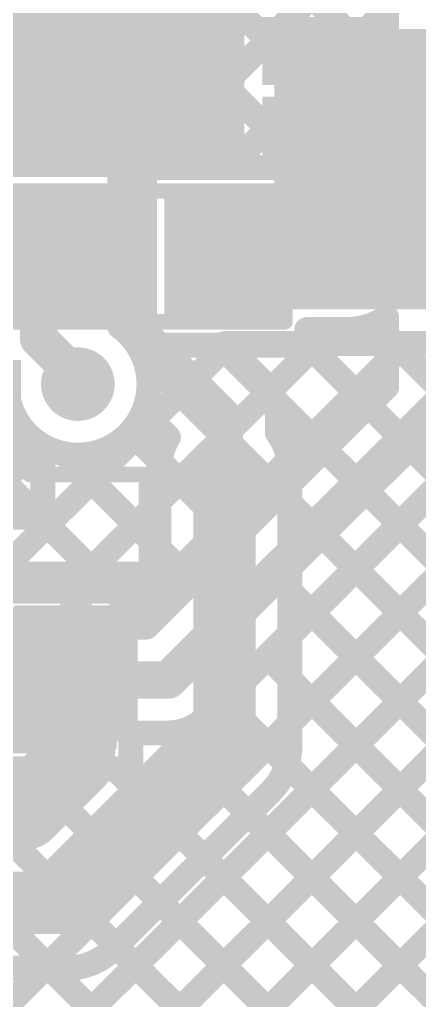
# Model space of a CAD drawing. Header units: millimetres. Extents: x 2.49 to 5.65, y 1.36 to 4.13.
# Drawn here: x 4.3893 to 4.5175, y 1.8131 to 2.128 of the extents above; entities that cross this region are included whole.
import ezdxf

# ---------------------------------------------------------------- set-up
doc = ezdxf.new("R2010")
doc.units = ezdxf.units.MM
doc.header["$MEASUREMENT"] = 0
for name, color, linetype in [('BottomLayer', 5, 'Continuous'), ('BottomOverlay', 54, 'Continuous'), ('BottomPaste', 16, 'Continuous'), ('BottomSolder', 6, 'Continuous'), ('MultiLayer', 9, 'Continuous'), ('TopLayer', 1, 'Continuous'), ('TopOverlay', 2, 'Continuous'), ('TopPaste', 8, 'Continuous'), ('TopSolder', 216, 'Continuous'), ('ViaHoleLayer', 16, 'Continuous')]:
    doc.layers.add(name, color=color, linetype=linetype)

# ---------------------------------------------------------------- blocks, each defined once
blk = doc.blocks.new('16_QFN__4_4__13')
at = {"layer": 'TopLayer'}
for points in [[(-0.04528, 0.06299), (-0.0315, 0.06299), (-0.04528, 0.09449), (-0.0315, 0.09449)], [(-0.01968, 0.06299), (-0.00591, 0.06299), (-0.01968, 0.09449), (-0.00591, 0.09449)], [(0.00591, 0.06299), (0.01969, 0.06299), (0.00591, 0.09449), (0.01969, 0.09449)], [(0.0315, 0.06299), (0.04528, 0.06299), (0.0315, 0.09449), (0.04528, 0.09449)], [(-0.04921, -0.04921), (0.04921, -0.04921), (-0.04921, 0.04921), (0.04921, 0.04921)], [(-0.09449, 0.0315), (-0.06299, 0.0315), (-0.09449, 0.04528), (-0.06299, 0.04528)], [(0.06299, 0.0315), (0.09449, 0.0315), (0.06299, 0.04528), (0.09449, 0.04528)], [(-0.09449, 0.00591), (-0.06299, 0.00591), (-0.09449, 0.01969), (-0.06299, 0.01969)], [(0.06299, 0.00591), (0.09449, 0.00591), (0.06299, 0.01969), (0.09449, 0.01969)], [(-0.09449, -0.01968), (-0.06299, -0.01968), (-0.09449, -0.00591), (-0.06299, -0.00591)], [(0.06299, -0.01968), (0.09449, -0.01968), (0.06299, -0.00591), (0.09449, -0.00591)], [(-0.09449, -0.04528), (-0.06299, -0.04528), (-0.09449, -0.0315), (-0.06299, -0.0315)], [(0.06299, -0.04528), (0.09449, -0.04528), (0.06299, -0.0315), (0.09449, -0.0315)], [(-0.04528, -0.09449), (-0.0315, -0.09449), (-0.04528, -0.06299), (-0.0315, -0.06299)], [(-0.01968, -0.09449), (-0.00591, -0.09449), (-0.01968, -0.06299), (-0.00591, -0.06299)], [(0.00591, -0.09449), (0.01969, -0.09449), (0.00591, -0.06299), (0.01969, -0.06299)], [(0.0315, -0.09449), (0.04528, -0.09449), (0.0315, -0.06299), (0.04528, -0.06299)]]:
    blk.add_solid(points, dxfattribs=at)
at = {"layer": 'TopOverlay', "const_width": 0.00472}
for points in [[(-0.07768, 0.07731), (-0.07768, 0.05231)], [(-0.05268, 0.07731), (-0.07768, 0.07731)], [(0.07841, 0.07767), (0.05341, 0.07767)], [(0.07841, 0.07767), (0.07841, 0.05267)], [(-0.0786, -0.05266), (-0.0786, -0.07766)], [(0.07852, -0.05355), (0.07852, -0.07855)], [(-0.0536, -0.07766), (-0.0786, -0.07766)], [(0.07852, -0.07855), (0.05352, -0.07855)]]:
    blk.add_lwpolyline(points, dxfattribs=at)
at = {"layer": 'TopOverlay'}
for points, const_width in [([(-0.07886, 0.07731, 1), (-0.0765, 0.07731, 1)], 0.00236), ([(-0.07886, 0.07731, 1), (-0.0765, 0.07731, 1)], 0.00236), ([(-0.05386, 0.07731, 1), (-0.0515, 0.07731, 1)], 0.00236), ([(0.05223, 0.07767, 1), (0.05459, 0.07767, 1)], 0.00236), ([(0.07723, 0.07767, 1), (0.07959, 0.07767, 1)], 0.00236), ([(0.07723, 0.07767, 1), (0.07959, 0.07767, 1)], 0.00236), ([(-0.086, 0.057, 1), (-0.09, 0.057, 1)], 0.01), ([(-0.0925, 0.057, 1), (-0.0875, 0.057, 1)], 0.005), ([(-0.0885, 0.057, 1), (-0.0835, 0.057, 1)], 0.005), ([(-0.07886, 0.05231, 1), (-0.0765, 0.05231, 1)], 0.00236), ([(0.07723, 0.05267, 1), (0.07959, 0.05267, 1)], 0.00236), ([(-0.07978, -0.05266, 1), (-0.07742, -0.05266, 1)], 0.00236), ([(0.07734, -0.05355, 1), (0.0797, -0.05355, 1)], 0.00236), ([(-0.07978, -0.07766, 1), (-0.07742, -0.07766, 1)], 0.00236), ([(-0.07978, -0.07766, 1), (-0.07742, -0.07766, 1)], 0.00236), ([(-0.05478, -0.07766, 1), (-0.05242, -0.07766, 1)], 0.00236), ([(0.05234, -0.07855, 1), (0.0547, -0.07855, 1)], 0.00236), ([(0.07734, -0.07855, 1), (0.0797, -0.07855, 1)], 0.00236), ([(0.07734, -0.07855, 1), (0.0797, -0.07855, 1)], 0.00236)]:
    blk.add_lwpolyline(points, format="xyb", close=True, dxfattribs=dict(at, const_width=const_width))
at = {"layer": 'TopPaste'}
for points in [[(-0.04528, 0.06299), (-0.0315, 0.06299), (-0.04528, 0.09449), (-0.0315, 0.09449)], [(-0.01968, 0.06299), (-0.00591, 0.06299), (-0.01968, 0.09449), (-0.00591, 0.09449)], [(0.00591, 0.06299), (0.01969, 0.06299), (0.00591, 0.09449), (0.01969, 0.09449)], [(0.0315, 0.06299), (0.04528, 0.06299), (0.0315, 0.09449), (0.04528, 0.09449)], [(-0.04921, -0.04921), (0.04921, -0.04921), (-0.04921, 0.04921), (0.04921, 0.04921)], [(-0.09449, 0.0315), (-0.06299, 0.0315), (-0.09449, 0.04528), (-0.06299, 0.04528)], [(0.06299, 0.0315), (0.09449, 0.0315), (0.06299, 0.04528), (0.09449, 0.04528)], [(-0.09449, 0.00591), (-0.06299, 0.00591), (-0.09449, 0.01969), (-0.06299, 0.01969)], [(0.06299, 0.00591), (0.09449, 0.00591), (0.06299, 0.01969), (0.09449, 0.01969)], [(-0.09449, -0.01968), (-0.06299, -0.01968), (-0.09449, -0.00591), (-0.06299, -0.00591)], [(0.06299, -0.01968), (0.09449, -0.01968), (0.06299, -0.00591), (0.09449, -0.00591)], [(-0.09449, -0.04528), (-0.06299, -0.04528), (-0.09449, -0.0315), (-0.06299, -0.0315)], [(0.06299, -0.04528), (0.09449, -0.04528), (0.06299, -0.0315), (0.09449, -0.0315)], [(-0.04528, -0.09449), (-0.0315, -0.09449), (-0.04528, -0.06299), (-0.0315, -0.06299)], [(-0.01968, -0.09449), (-0.00591, -0.09449), (-0.01968, -0.06299), (-0.00591, -0.06299)], [(0.00591, -0.09449), (0.01969, -0.09449), (0.00591, -0.06299), (0.01969, -0.06299)], [(0.0315, -0.09449), (0.04528, -0.09449), (0.0315, -0.06299), (0.04528, -0.06299)]]:
    blk.add_solid(points, dxfattribs=at)
at = {"layer": 'TopSolder'}
for points in [[(-0.04928, 0.05899), (-0.0275, 0.05899), (-0.04928, 0.09849), (-0.0275, 0.09849)], [(-0.02368, 0.05899), (-0.00191, 0.05899), (-0.02368, 0.09849), (-0.00191, 0.09849)], [(0.00191, 0.05899), (0.02369, 0.05899), (0.00191, 0.09849), (0.02369, 0.09849)], [(0.0275, 0.05899), (0.04928, 0.05899), (0.0275, 0.09849), (0.04928, 0.09849)], [(-0.05321, -0.05321), (0.05321, -0.05321), (-0.05321, 0.05321), (0.05321, 0.05321)], [(-0.09849, 0.0275), (-0.05899, 0.0275), (-0.09849, 0.04928), (-0.05899, 0.04928)], [(0.05899, 0.0275), (0.09849, 0.0275), (0.05899, 0.04928), (0.09849, 0.04928)], [(-0.09849, 0.00191), (-0.05899, 0.00191), (-0.09849, 0.02369), (-0.05899, 0.02369)], [(0.05899, 0.00191), (0.09849, 0.00191), (0.05899, 0.02369), (0.09849, 0.02369)], [(-0.09849, -0.02368), (-0.05899, -0.02368), (-0.09849, -0.00191), (-0.05899, -0.00191)], [(0.05899, -0.02368), (0.09849, -0.02368), (0.05899, -0.00191), (0.09849, -0.00191)], [(-0.09849, -0.04928), (-0.05899, -0.04928), (-0.09849, -0.0275), (-0.05899, -0.0275)], [(0.05899, -0.04928), (0.09849, -0.04928), (0.05899, -0.0275), (0.09849, -0.0275)], [(-0.04928, -0.09849), (-0.0275, -0.09849), (-0.04928, -0.05899), (-0.0275, -0.05899)], [(-0.02368, -0.09849), (-0.00191, -0.09849), (-0.02368, -0.05899), (-0.00191, -0.05899)], [(0.00191, -0.09849), (0.02369, -0.09849), (0.00191, -0.05899), (0.02369, -0.05899)], [(0.0275, -0.09849), (0.04928, -0.09849), (0.0275, -0.05899), (0.04928, -0.05899)]]:
    blk.add_solid(points, dxfattribs=at)
blk = doc.blocks.new('R__0603_B_53')
at = {"layer": 'BottomLayer'}
for points in [[(-0.015, -0.0175), (-0.015, 0.0175), (-0.045, -0.0175), (-0.045, 0.0175)], [(0.045, -0.0175), (0.045, 0.0175), (0.015, -0.0175), (0.015, 0.0175)]]:
    blk.add_solid(points, dxfattribs=at)
at = {"layer": 'BottomOverlay', "const_width": 0.005}
for points in [[(-0.049, 0.021), (0.049, 0.021)], [(-0.049, -0.021), (-0.049, 0.021)], [(0.049, -0.021), (0.049, 0.021)], [(-0.049, -0.021), (0.049, -0.021)]]:
    blk.add_lwpolyline(points, dxfattribs=at)
at = {"layer": 'BottomOverlay', "const_width": 0.0025}
for points in [[(-0.05025, 0.021, 1), (-0.04775, 0.021, 1)], [(-0.05025, 0.021, 1), (-0.04775, 0.021, 1)], [(0.04775, 0.021, 1), (0.05025, 0.021, 1)], [(0.04775, 0.021, 1), (0.05025, 0.021, 1)], [(-0.05025, -0.021, 1), (-0.04775, -0.021, 1)], [(-0.05025, -0.021, 1), (-0.04775, -0.021, 1)], [(0.04775, -0.021, 1), (0.05025, -0.021, 1)], [(0.04775, -0.021, 1), (0.05025, -0.021, 1)]]:
    blk.add_lwpolyline(points, format="xyb", close=True, dxfattribs=at)
at = {"layer": 'BottomPaste'}
for points in [[(-0.015, -0.0175), (-0.015, 0.0175), (-0.045, -0.0175), (-0.045, 0.0175)], [(0.045, -0.0175), (0.045, 0.0175), (0.015, -0.0175), (0.015, 0.0175)]]:
    blk.add_solid(points, dxfattribs=at)
at = {"layer": 'BottomSolder'}
for points in [[(-0.011, -0.0215), (-0.011, 0.0215), (-0.049, -0.0215), (-0.049, 0.0215)], [(0.049, -0.0215), (0.049, 0.0215), (0.011, -0.0215), (0.011, 0.0215)]]:
    blk.add_solid(points, dxfattribs=at)
blk = doc.blocks.new('R__0603_B_55')
at = {"layer": 'BottomLayer'}
for points in [[(-0.015, -0.0175), (-0.015, 0.0175), (-0.045, -0.0175), (-0.045, 0.0175)], [(0.045, -0.0175), (0.045, 0.0175), (0.015, -0.0175), (0.015, 0.0175)]]:
    blk.add_solid(points, dxfattribs=at)
at = {"layer": 'BottomOverlay', "const_width": 0.005}
for points in [[(-0.049, -0.021), (-0.049, 0.021)], [(-0.049, 0.021), (0.049, 0.021)], [(0.049, -0.021), (0.049, 0.021)], [(-0.049, -0.021), (0.049, -0.021)]]:
    blk.add_lwpolyline(points, dxfattribs=at)
at = {"layer": 'BottomOverlay', "const_width": 0.0025}
for points in [[(-0.05025, 0.021, 1), (-0.04775, 0.021, 1)], [(-0.05025, 0.021, 1), (-0.04775, 0.021, 1)], [(0.04775, 0.021, 1), (0.05025, 0.021, 1)], [(0.04775, 0.021, 1), (0.05025, 0.021, 1)], [(-0.05025, -0.021, 1), (-0.04775, -0.021, 1)], [(-0.05025, -0.021, 1), (-0.04775, -0.021, 1)], [(0.04775, -0.021, 1), (0.05025, -0.021, 1)], [(0.04775, -0.021, 1), (0.05025, -0.021, 1)]]:
    blk.add_lwpolyline(points, format="xyb", close=True, dxfattribs=at)
at = {"layer": 'BottomPaste'}
for points in [[(-0.015, -0.0175), (-0.015, 0.0175), (-0.045, -0.0175), (-0.045, 0.0175)], [(0.045, -0.0175), (0.045, 0.0175), (0.015, -0.0175), (0.015, 0.0175)]]:
    blk.add_solid(points, dxfattribs=at)
at = {"layer": 'BottomSolder'}
for points in [[(-0.011, -0.0215), (-0.011, 0.0215), (-0.049, -0.0215), (-0.049, 0.0215)], [(0.049, -0.0215), (0.049, 0.0215), (0.011, -0.0215), (0.011, 0.0215)]]:
    blk.add_solid(points, dxfattribs=at)
blk = doc.blocks.new('SI2302_TP_59')
at = {"layer": 'TopLayer'}
for points in [[(-0.01575, -0.01772), (0.01575, -0.01772), (-0.01575, 0.01772), (0.01575, 0.01772)], [(-0.05315, -0.09646), (-0.02165, -0.09646), (-0.05315, -0.06102), (-0.02165, -0.06102)], [(0.02165, -0.09646), (0.05315, -0.09646), (0.02165, -0.06102), (0.05315, -0.06102)]]:
    blk.add_solid(points, dxfattribs=at)
at = {"layer": 'TopOverlay', "const_width": 0.005}
for points in [[(0.0225, -0.015), (0.06, -0.015)], [(0.06, -0.06488), (0.06, -0.015)], [(-0.06, -0.06608), (-0.06, -0.0162)], [(-0.06, -0.0162), (-0.0225, -0.0162)]]:
    blk.add_lwpolyline(points, dxfattribs=at)
at = {"layer": 'TopOverlay'}
for points, const_width in [([(0.02125, -0.015, 1), (0.02375, -0.015, 1)], 0.0025), ([(0.05875, -0.015, 1), (0.06125, -0.015, 1)], 0.0025), ([(0.05875, -0.015, 1), (0.06125, -0.015, 1)], 0.0025), ([(-0.06125, -0.0162, 1), (-0.05875, -0.0162, 1)], 0.0025), ([(-0.06125, -0.0162, 1), (-0.05875, -0.0162, 1)], 0.0025), ([(-0.02375, -0.0162, 1), (-0.02125, -0.0162, 1)], 0.0025), ([(0.05875, -0.06488, 1), (0.06125, -0.06488, 1)], 0.0025), ([(-0.06125, -0.06608, 1), (-0.05875, -0.06608, 1)], 0.0025), ([(-0.05681, -0.09383, 1), (-0.06361, -0.09383, 1)], 0.005), ([(-0.06486, -0.09383, 1), (-0.06236, -0.09383, 1)], 0.0025), ([(-0.05806, -0.09383, 1), (-0.05556, -0.09383, 1)], 0.0025)]:
    blk.add_lwpolyline(points, format="xyb", close=True, dxfattribs=dict(at, const_width=const_width))
at = {"layer": 'TopPaste'}
for points in [[(-0.01575, -0.01772), (0.01575, -0.01772), (-0.01575, 0.01772), (0.01575, 0.01772)], [(-0.05315, -0.09646), (-0.02165, -0.09646), (-0.05315, -0.06102), (-0.02165, -0.06102)], [(0.02165, -0.09646), (0.05315, -0.09646), (0.02165, -0.06102), (0.05315, -0.06102)]]:
    blk.add_solid(points, dxfattribs=at)
at = {"layer": 'TopSolder'}
for points in [[(-0.01975, -0.02172), (0.01975, -0.02172), (-0.01975, 0.02172), (0.01975, 0.02172)], [(-0.05715, -0.10046), (-0.01765, -0.10046), (-0.05715, -0.05702), (-0.01765, -0.05702)], [(0.01765, -0.10046), (0.05715, -0.10046), (0.01765, -0.05702), (0.05715, -0.05702)]]:
    blk.add_solid(points, dxfattribs=at)

msp = doc.modelspace()

# ---------------------------------------------------------------- linework, layer by layer
at = {"layer": 'BottomLayer'}
for points, const_width in [([(4.28452, 2.334), (4.507, 2.11152)], 0.008), ([(4.507, 2.07158), (4.507, 2.24296)], 0.008), ([(4.4335, 2.11419), (4.507, 2.18769)], 0.008), ([(4.41, 2.1), (4.41, 2.159)], 0.025), ([(4.42141, 2.07381), (4.507, 2.1594)], 0.008), ([(4.43546, 2.15477), (4.507, 2.08324)], 0.008), ([(4.4335, 2.11068), (4.4335, 2.14832)], 0.008), ([(4.3865, 2.1235), (4.3865, 2.1355)], 0.008), ([(4.45638, 2.0805), (4.507, 2.13112)], 0.008), ([(4.4335, 2.12845), (4.48645, 2.0755)], 0.008), ([(4.266, 2.1235), (4.3865, 2.1235)], 0.008), ([(4.14762, 1.60204), (4.66568, 2.12009)], 0.008), ([(4.14762, 1.57375), (4.67982, 2.10595)], 0.008), ([(4.266, 2.1), (4.41, 2.1)], 0.025), ([(4.48141, 2.07725), (4.507, 2.10284)], 0.008), ([(4.41, 2.1), (4.43181, 2.1)], 0.01), ([(4.43573, 2.09794), (4.45317, 2.0805)], 0.008), ([(4.14758, 1.54542), (4.69396, 2.09181)], 0.008), ([(4.42941, 2.0805), (4.48141, 2.0805)], 0.008), ([(4.42941, 2.0235), (4.42941, 2.0805)], 0.008), ([(4.48141, 2.0755), (4.48141, 2.0805)], 0.008), ([(4.08044, 1.45), (4.7081, 2.07766)], 0.008), ([(4.4258, 2.07959), (4.42941, 2.07598)], 0.008), ([(4.28746, 2.0765), (4.41946, 1.9445)], 0.008), ([(4.31575, 2.0765), (4.38561, 2.00664)], 0.008), ([(4.42141, 2.02945), (4.42141, 2.07685)], 0.008), ([(4.48141, 2.0755), (4.494, 2.0755)], 0.008), ([(4.13701, 1.45), (4.756, 2.06899)], 0.008), ([(4.10872, 1.45), (4.72629, 2.06756)], 0.008), ([(4.45541, 2.052), (4.494, 2.052)], 0.025), ([(4.42141, 2.05569), (4.42941, 2.04769)], 0.008), ([(4.39541, 2.02559), (4.39541, 2.052)], 0.012), ([(4.42141, 2.04553), (4.42941, 2.05353)], 0.008), ([(4.50327, 2.0304), (4.507, 2.02667)], 0.008), ([(4.507, 2.01004), (4.507, 2.03242)], 0.008), ([(4.39541, 2.02559), (4.408, 2.013)], 0.012), ([(4.40523, 1.9445), (4.48923, 2.0285)], 0.008), ([(4.48141, 2.0235), (4.48141, 2.0285)], 0.008), ([(4.48141, 2.0285), (4.494, 2.0285)], 0.008), ([(4.48141, 2.02398), (4.50117, 2.00421)], 0.008), ([(4.37695, 1.9445), (4.45595, 2.0235)], 0.008), ([(4.42941, 2.0235), (4.48141, 2.0235)], 0.008), ([(4.4536, 2.0235), (4.48703, 1.99007)], 0.008), ([(4.425, 1.93598), (4.507, 2.01798)], 0.008), ([(4.42907, 2.01975), (4.47289, 1.97593)], 0.008), ([(4.408, 2.011), (4.408, 2.013)], 0.012), ([(4.42996, 1.933), (4.507, 2.01004)], 0.008), ([(4.437, 1.916), (4.524, 2.003)], 0.012), ([(4.42488, 1.99565), (4.45875, 1.96179)], 0.008), ([(4.365, 1.96084), (4.39586, 1.99169)], 0.008), ([(4.44904, 1.904), (4.536, 1.99096)], 0.008), ([(4.40364, 1.98861), (4.4446, 1.94764)], 0.008), ([(4.365, 1.97068), (4.39118, 1.9445)], 0.008), ([(4.51107, 1.96603), (4.6149, 1.8622)], 0.008), ([(4.49693, 1.95189), (4.5964, 1.85242)], 0.008), ([(4.373, 1.9445), (4.425, 1.9445)], 0.008), ([(4.41946, 1.9445), (4.425, 1.93896)], 0.008), ([(4.425, 1.933), (4.425, 1.9445)], 0.008), ([(4.425, 1.93896), (4.43046, 1.9335)], 0.008), ([(4.48279, 1.93775), (4.58144, 1.83909)], 0.008), ([(4.425, 1.933), (4.42996, 1.933)], 0.008), ([(4.46864, 1.9236), (4.56989, 1.82236)], 0.008), ([(4.399, 1.916), (4.437, 1.916)], 0.012), ([(4.4545, 1.90946), (4.56226, 1.80171)], 0.008), ([(4.425, 1.899), (4.437, 1.899)], 0.008), ([(4.425, 1.8875), (4.425, 1.899)], 0.008), ([(4.43668, 1.899), (4.56048, 1.7752)], 0.008), ([(4.14762, 1.63032), (4.4048, 1.8875)], 0.008), ([(4.33554, 1.887), (4.77254, 1.45)], 0.008), ([(4.36383, 1.887), (4.80083, 1.45)], 0.008), ([(4.373, 1.8875), (4.425, 1.8875)], 0.008), ([(4.39161, 1.8875), (4.82911, 1.45)], 0.008), ([(4.41989, 1.8875), (4.85739, 1.45)], 0.008)]:
    msp.add_lwpolyline(points, dxfattribs=dict(at, const_width=const_width))
for points, const_width in [([(4.505, 2.13112, 1), (4.509, 2.13112, 1)], 0.004), ([(4.4315, 2.12845, 1), (4.4355, 2.12845, 1)], 0.004), ([(4.3845, 2.1235, 1), (4.3885, 2.1235, 1)], 0.004), ([(4.3845, 2.1235, 1), (4.3885, 2.1235, 1)], 0.004), ([(4.4315, 2.11419, 1), (4.4355, 2.11419, 1)], 0.004), ([(4.4315, 2.11068, 1), (4.4355, 2.11068, 1)], 0.004), ([(4.4315, 2.11068, 1), (4.4355, 2.11068, 1)], 0.004), ([(4.505, 2.11152, 1), (4.509, 2.11152, 1)], 0.004), ([(4.40375, 2.1, 1), (4.41625, 2.1, 1)], 0.0125), ([(4.40375, 2.1, 1), (4.41625, 2.1, 1)], 0.0125), ([(4.40409, 2.1, 1), (4.41591, 2.1, 1)], 0.01181), ([(4.505, 2.10284, 1), (4.509, 2.10284, 1)], 0.004), ([(4.4075, 2.1, 1), (4.4125, 2.1, 1)], 0.005), ([(4.42931, 2.1, 1), (4.43431, 2.1, 1)], 0.005), ([(4.43381, 2.1, 1), (4.43781, 2.1, 1)], 0.004), ([(4.43381, 2.1, 1), (4.43781, 2.1, 1)], 0.004), ([(4.43373, 2.09794, 1), (4.43773, 2.09794, 1)], 0.004), ([(4.42741, 2.0805, 1), (4.43141, 2.0805, 1)], 0.004), ([(4.42741, 2.0805, 1), (4.43141, 2.0805, 1)], 0.004), ([(4.45117, 2.0805, 1), (4.45517, 2.0805, 1)], 0.004), ([(4.45438, 2.0805, 1), (4.45838, 2.0805, 1)], 0.004), ([(4.47941, 2.0805, 1), (4.48341, 2.0805, 1)], 0.004), ([(4.47941, 2.0805, 1), (4.48341, 2.0805, 1)], 0.004), ([(4.505, 2.08324, 1), (4.509, 2.08324, 1)], 0.004), ([(4.4238, 2.07959, 1), (4.4278, 2.07959, 1)], 0.004), ([(4.41941, 2.07685, 1), (4.42341, 2.07685, 1)], 0.004), ([(4.41941, 2.07685, 1), (4.42341, 2.07685, 1)], 0.004), ([(4.42741, 2.07598, 1), (4.43141, 2.07598, 1)], 0.004), ([(4.47941, 2.07725, 1), (4.48341, 2.07725, 1)], 0.004), ([(4.47941, 2.0755, 1), (4.48341, 2.0755, 1)], 0.004), ([(4.47941, 2.0755, 1), (4.48341, 2.0755, 1)], 0.004), ([(4.48445, 2.0755, 1), (4.48845, 2.0755, 1)], 0.004), ([(4.492, 2.0755, 1), (4.496, 2.0755, 1)], 0.004), ([(4.492, 2.0755, 1), (4.496, 2.0755, 1)], 0.004), ([(4.41941, 2.07381, 1), (4.42341, 2.07381, 1)], 0.004), ([(4.505, 2.07158, 1), (4.509, 2.07158, 1)], 0.004), ([(4.505, 2.07158, 1), (4.509, 2.07158, 1)], 0.004), ([(4.44916, 2.052, 1), (4.46166, 2.052, 1)], 0.0125), ([(4.48775, 2.052, 1), (4.50025, 2.052, 1)], 0.0125), ([(4.48809, 2.052, 1), (4.49991, 2.052, 1)], 0.01181), ([(4.41941, 2.05569, 1), (4.42341, 2.05569, 1)], 0.004), ([(4.39241, 2.052, 1), (4.39841, 2.052, 1)], 0.006), ([(4.42741, 2.05353, 1), (4.43141, 2.05353, 1)], 0.004), ([(4.42741, 2.04769, 1), (4.43141, 2.04769, 1)], 0.004), ([(4.41941, 2.04553, 1), (4.42341, 2.04553, 1)], 0.004), ([(4.50127, 2.0304, 1), (4.50527, 2.0304, 1)], 0.004), ([(4.505, 2.03242, 1), (4.509, 2.03242, 1)], 0.004), ([(4.505, 2.03242, 1), (4.509, 2.03242, 1)], 0.004), ([(4.39241, 2.02559, 1), (4.39841, 2.02559, 1)], 0.006), ([(4.39241, 2.02559, 1), (4.39841, 2.02559, 1)], 0.006), ([(4.41941, 2.02945, 1), (4.42341, 2.02945, 1)], 0.004), ([(4.41941, 2.02945, 1), (4.42341, 2.02945, 1)], 0.004), ([(4.47941, 2.0285, 1), (4.48341, 2.0285, 1)], 0.004), ([(4.47941, 2.0285, 1), (4.48341, 2.0285, 1)], 0.004), ([(4.48723, 2.0285, 1), (4.49123, 2.0285, 1)], 0.004), ([(4.492, 2.0285, 1), (4.496, 2.0285, 1)], 0.004), ([(4.492, 2.0285, 1), (4.496, 2.0285, 1)], 0.004), ([(4.47941, 2.02398, 1), (4.48341, 2.02398, 1)], 0.004), ([(4.505, 2.02667, 1), (4.509, 2.02667, 1)], 0.004), ([(4.42741, 2.0235, 1), (4.43141, 2.0235, 1)], 0.004), ([(4.42741, 2.0235, 1), (4.43141, 2.0235, 1)], 0.004), ([(4.4516, 2.0235, 1), (4.4556, 2.0235, 1)], 0.004), ([(4.45395, 2.0235, 1), (4.45795, 2.0235, 1)], 0.004), ([(4.47941, 2.0235, 1), (4.48341, 2.0235, 1)], 0.004), ([(4.47941, 2.0235, 1), (4.48341, 2.0235, 1)], 0.004), ([(4.40209, 2.011, 1), (4.41391, 2.011, 1)], 0.01181), ([(4.42707, 2.01975, 1), (4.43107, 2.01975, 1)], 0.004), ([(4.505, 2.01798, 1), (4.509, 2.01798, 1)], 0.004), ([(4.405, 2.013, 1), (4.411, 2.013, 1)], 0.006), ([(4.405, 2.013, 1), (4.411, 2.013, 1)], 0.006), ([(4.405, 2.011, 1), (4.411, 2.011, 1)], 0.006), ([(4.42881, 2.011, 1), (4.43281, 2.011, 1)], 0.004), ([(4.42881, 2.011, 1), (4.43281, 2.011, 1)], 0.004), ([(4.505, 2.01004, 1), (4.509, 2.01004, 1)], 0.004), ([(4.505, 2.01004, 1), (4.509, 2.01004, 1)], 0.004), ([(4.38361, 2.00664, 1), (4.38761, 2.00664, 1)], 0.004), ([(4.49917, 2.00421, 1), (4.50317, 2.00421, 1)], 0.004), ([(4.42288, 1.99565, 1), (4.42688, 1.99565, 1)], 0.004), ([(4.39386, 1.99169, 1), (4.39786, 1.99169, 1)], 0.004), ([(4.48503, 1.99007, 1), (4.48903, 1.99007, 1)], 0.004), ([(4.40164, 1.98861, 1), (4.40564, 1.98861, 1)], 0.004), ([(4.47089, 1.97593, 1), (4.47489, 1.97593, 1)], 0.004), ([(4.50907, 1.96603, 1), (4.51307, 1.96603, 1)], 0.004), ([(4.45675, 1.96179, 1), (4.46075, 1.96179, 1)], 0.004), ([(4.49493, 1.95189, 1), (4.49893, 1.95189, 1)], 0.004), ([(4.4426, 1.94764, 1), (4.4466, 1.94764, 1)], 0.004), ([(4.38918, 1.9445, 1), (4.39318, 1.9445, 1)], 0.004), ([(4.40323, 1.9445, 1), (4.40723, 1.9445, 1)], 0.004), ([(4.41746, 1.9445, 1), (4.42146, 1.9445, 1)], 0.004), ([(4.41746, 1.9445, 1), (4.42146, 1.9445, 1)], 0.004), ([(4.423, 1.9445, 1), (4.427, 1.9445, 1)], 0.004), ([(4.423, 1.9445, 1), (4.427, 1.9445, 1)], 0.004), ([(4.423, 1.93896, 1), (4.427, 1.93896, 1)], 0.004), ([(4.423, 1.93896, 1), (4.427, 1.93896, 1)], 0.004), ([(4.423, 1.93598, 1), (4.427, 1.93598, 1)], 0.004), ([(4.48079, 1.93775, 1), (4.48479, 1.93775, 1)], 0.004), ([(4.423, 1.933, 1), (4.427, 1.933, 1)], 0.004), ([(4.423, 1.933, 1), (4.427, 1.933, 1)], 0.004), ([(4.42796, 1.933, 1), (4.43196, 1.933, 1)], 0.004), ([(4.42796, 1.933, 1), (4.43196, 1.933, 1)], 0.004), ([(4.42846, 1.9335, 1), (4.43246, 1.9335, 1)], 0.004), ([(4.46664, 1.9236, 1), (4.47064, 1.9236, 1)], 0.004), ([(4.396, 1.916, 1), (4.402, 1.916, 1)], 0.006), ([(4.434, 1.916, 1), (4.44, 1.916, 1)], 0.006), ([(4.434, 1.916, 1), (4.44, 1.916, 1)], 0.006), ([(4.4525, 1.90946, 1), (4.4565, 1.90946, 1)], 0.004), ([(4.44702, 1.90398, 1), (4.45102, 1.90398, 1)], 0.004), ([(4.44704, 1.904, 1), (4.45104, 1.904, 1)], 0.004), ([(4.44704, 1.904, 1), (4.45104, 1.904, 1)], 0.004), ([(4.423, 1.899, 1), (4.427, 1.899, 1)], 0.004), ([(4.423, 1.899, 1), (4.427, 1.899, 1)], 0.004), ([(4.43468, 1.899, 1), (4.43868, 1.899, 1)], 0.004), ([(4.435, 1.899, 1), (4.439, 1.899, 1)], 0.004), ([(4.435, 1.899, 1), (4.439, 1.899, 1)], 0.004), ([(4.435, 1.899, 1), (4.439, 1.899, 1)], 0.004), ([(4.38961, 1.8875, 1), (4.39361, 1.8875, 1)], 0.004), ([(4.4028, 1.8875, 1), (4.4068, 1.8875, 1)], 0.004), ([(4.41789, 1.8875, 1), (4.42189, 1.8875, 1)], 0.004), ([(4.423, 1.8875, 1), (4.427, 1.8875, 1)], 0.004), ([(4.423, 1.8875, 1), (4.427, 1.8875, 1)], 0.004)]:
    msp.add_lwpolyline(points, format="xyb", close=True, dxfattribs=dict(at, const_width=const_width))
at = {"layer": 'BottomLayer', "const_width": 0.008}
for points in [[(4.4335, 2.11068, -0.107003), (4.43581, 2.1)], [(4.43581, 2.1, -0.28564), (4.42141, 2.07685)], [(4.494, 2.0755, -0.147606), (4.507, 2.07158)], [(4.507, 2.03242, -0.147606), (4.494, 2.0285)], [(4.42141, 2.02945, -0.240057), (4.43081, 2.011)], [(4.43081, 2.011, -1.016732), (4.3852, 2.01176)], [(4.44904, 1.904, -0.199327), (4.437, 1.899)], [(4.44902, 1.90398, -0.198912), (4.437, 1.899)]]:
    msp.add_lwpolyline(points, format="xyb", dxfattribs=at)
at = {"layer": 'MultiLayer', "const_width": 0.01181}
for points in [[(4.40409, 2.1, 1), (4.41591, 2.1, 1)], [(4.48809, 2.052, 1), (4.49991, 2.052, 1)], [(4.40209, 2.011, 1), (4.41391, 2.011, 1)]]:
    msp.add_lwpolyline(points, format="xyb", close=True, dxfattribs=at)
at = {"layer": 'TopLayer'}
for points, const_width in [([(4.39541, 2.11794), (4.4082, 2.13074)], 0.012), ([(4.32946, 2.11794), (4.39541, 2.11794)], 0.012), ([(4.39541, 2.02559), (4.39541, 2.052)], 0.012), ([(4.421, 2.034), (4.421, 2.052)], 0.012), ([(4.421, 2.034), (4.455, 2)], 0.012), ([(4.39541, 2.02559), (4.408, 2.013)], 0.012), ([(4.08044, 1.45), (4.65444, 2.024)], 0.008), ([(4.10872, 1.45), (4.68272, 2.024)], 0.008), ([(4.13701, 1.45), (4.71101, 2.024)], 0.008), ([(4.14758, 1.54542), (4.62615, 2.024)], 0.008), ([(4.45504, 2.024), (4.46, 2.024)], 0.008), ([(4.45504, 2.024), (4.467, 2.01204)], 0.008), ([(4.46, 2.024), (4.491, 2.024)], 0.008), ([(4.46, 2.024), (4.491, 2.024)], 0.008), ([(4.46954, 2.00881), (4.48473, 2.024)], 0.008), ([(4.47568, 1.98666), (4.51302, 2.024)], 0.008), ([(4.476, 1.90213), (4.59787, 2.024)], 0.008), ([(4.476, 1.93041), (4.56959, 2.024)], 0.008), ([(4.476, 1.9587), (4.5413, 2.024)], 0.008), ([(4.48138, 2.024), (4.63796, 1.86742)], 0.008), ([(4.491, 2.024), (4.85, 2.024)], 0.008), ([(4.50967, 2.024), (4.6696, 1.86407)], 0.008), ([(4.408, 2.011), (4.408, 2.013)], 0.012), ([(4.47078, 2.00632), (4.6149, 1.8622)], 0.008), ([(4.42896, 2.002), (4.43705, 1.99391)], 0.008), ([(4.455, 1.983), (4.455, 2)], 0.012), ([(4.38243, 1.94998), (4.4317, 1.99925)], 0.008), ([(4.472, 1.99533), (4.472, 2)], 0.008), ([(4.42488, 1.99565), (4.43426, 1.98628)], 0.008), ([(4.39675, 1.96828), (4.39675, 1.99116)], 0.008), ([(4.40364, 1.98861), (4.434, 1.95825)], 0.008), ([(4.455, 1.895), (4.455, 1.983)], 0.02), ([(4.434, 1.94998), (4.434, 1.983)], 0.008), ([(4.476, 1.895), (4.476, 1.983)], 0.008), ([(4.41071, 1.94998), (4.434, 1.97327)], 0.008), ([(4.476, 1.97282), (4.5964, 1.85242)], 0.008), ([(4.35053, 1.96828), (4.39675, 1.96828)], 0.008), ([(4.3674, 1.96828), (4.3857, 1.94998)], 0.008), ([(4.39568, 1.96828), (4.41399, 1.94998)], 0.008), ([(4.37765, 1.94998), (4.434, 1.94998)], 0.008), ([(4.4074, 1.91826), (4.4074, 1.94598)], 0.01), ([(4.476, 1.94453), (4.58144, 1.83909)], 0.008), ([(4.4074, 1.8904), (4.4074, 1.91826)], 0.025), ([(4.38165, 1.91826), (4.4074, 1.91826)], 0.01), ([(4.476, 1.91625), (4.56989, 1.82236)], 0.008), ([(4.4045, 1.8445), (4.455, 1.895)], 0.02), ([(4.391, 1.874), (4.4074, 1.8904)], 0.025), ([(4.47509, 1.88888), (4.56226, 1.80171)], 0.008), ([(4.271, 1.874), (4.391, 1.874)], 0.025), ([(4.41938, 1.82969), (4.46981, 1.88012)], 0.008), ([(4.46269, 1.87299), (4.56048, 1.7752)], 0.008), ([(4.44855, 1.85885), (4.85739, 1.45)], 0.008), ([(4.2575, 1.8445), (4.4045, 1.8445)], 0.02), ([(4.4344, 1.84471), (4.82911, 1.45)], 0.008), ([(4.42026, 1.83056), (4.80083, 1.45)], 0.008), ([(4.14762, 1.57375), (4.39737, 1.8235)], 0.008), ([(4.2575, 1.8235), (4.4045, 1.8235)], 0.008), ([(4.39904, 1.8235), (4.77254, 1.45)], 0.008)]:
    msp.add_lwpolyline(points, dxfattribs=dict(at, const_width=const_width))
for points, const_width in [([(4.4052, 2.13074, 1), (4.4112, 2.13074, 1)], 0.006), ([(4.39241, 2.11794, 1), (4.39841, 2.11794, 1)], 0.006), ([(4.39241, 2.11794, 1), (4.39841, 2.11794, 1)], 0.006), ([(4.40409, 2.1, 1), (4.41591, 2.1, 1)], 0.01181), ([(4.48809, 2.052, 1), (4.49991, 2.052, 1)], 0.01181), ([(4.39241, 2.052, 1), (4.39841, 2.052, 1)], 0.006), ([(4.418, 2.052, 1), (4.424, 2.052, 1)], 0.006), ([(4.418, 2.034, 1), (4.424, 2.034, 1)], 0.006), ([(4.418, 2.034, 1), (4.424, 2.034, 1)], 0.006), ([(4.39241, 2.02559, 1), (4.39841, 2.02559, 1)], 0.006), ([(4.39241, 2.02559, 1), (4.39841, 2.02559, 1)], 0.006), ([(4.45304, 2.024, 1), (4.45704, 2.024, 1)], 0.004), ([(4.45304, 2.024, 1), (4.45704, 2.024, 1)], 0.004), ([(4.458, 2.024, 1), (4.462, 2.024, 1)], 0.004), ([(4.458, 2.024, 1), (4.462, 2.024, 1)], 0.004), ([(4.458, 2.024, 1), (4.462, 2.024, 1)], 0.004), ([(4.47938, 2.024, 1), (4.48338, 2.024, 1)], 0.004), ([(4.48273, 2.024, 1), (4.48673, 2.024, 1)], 0.004), ([(4.489, 2.024, 1), (4.493, 2.024, 1)], 0.004), ([(4.489, 2.024, 1), (4.493, 2.024, 1)], 0.004), ([(4.489, 2.024, 1), (4.493, 2.024, 1)], 0.004), ([(4.50767, 2.024, 1), (4.51167, 2.024, 1)], 0.004), ([(4.51102, 2.024, 1), (4.51502, 2.024, 1)], 0.004), ([(4.40209, 2.011, 1), (4.41391, 2.011, 1)], 0.01181), ([(4.405, 2.013, 1), (4.411, 2.013, 1)], 0.006), ([(4.405, 2.013, 1), (4.411, 2.013, 1)], 0.006), ([(4.405, 2.011, 1), (4.411, 2.011, 1)], 0.006), ([(4.465, 2.01204, 1), (4.469, 2.01204, 1)], 0.004), ([(4.465, 2.01204, 1), (4.469, 2.01204, 1)], 0.004), ([(4.46502, 2.01202, 1), (4.46902, 2.01202, 1)], 0.004), ([(4.46754, 2.00881, 1), (4.47154, 2.00881, 1)], 0.004), ([(4.46878, 2.00632, 1), (4.47278, 2.00632, 1)], 0.004), ([(4.42696, 2.002, 1), (4.43096, 2.002, 1)], 0.004), ([(4.42696, 2.002, 1), (4.43096, 2.002, 1)], 0.004), ([(4.452, 2, 1), (4.458, 2, 1)], 0.006), ([(4.452, 2, 1), (4.458, 2, 1)], 0.006), ([(4.4297, 1.99925, 1), (4.4337, 1.99925, 1)], 0.004), ([(4.47, 2, 1), (4.474, 2, 1)], 0.004), ([(4.47, 2, 1), (4.474, 2, 1)], 0.004), ([(4.47, 2, 1), (4.474, 2, 1)], 0.004), ([(4.42288, 1.99565, 1), (4.42688, 1.99565, 1)], 0.004), ([(4.43505, 1.99391, 1), (4.43905, 1.99391, 1)], 0.004), ([(4.43505, 1.99391, 1), (4.43905, 1.99391, 1)], 0.004), ([(4.47, 1.99533, 1), (4.474, 1.99533, 1)], 0.004), ([(4.47, 1.99533, 1), (4.474, 1.99533, 1)], 0.004), ([(4.39475, 1.99116, 1), (4.39875, 1.99116, 1)], 0.004), ([(4.39475, 1.99116, 1), (4.39875, 1.99116, 1)], 0.004), ([(4.40164, 1.98861, 1), (4.40564, 1.98861, 1)], 0.004), ([(4.43226, 1.98628, 1), (4.43626, 1.98628, 1)], 0.004), ([(4.45, 1.983, 1), (4.46, 1.983, 1)], 0.01), ([(4.47368, 1.98666, 1), (4.47768, 1.98666, 1)], 0.004), ([(4.432, 1.983, 1), (4.436, 1.983, 1)], 0.004), ([(4.432, 1.983, 1), (4.436, 1.983, 1)], 0.004), ([(4.452, 1.983, 1), (4.458, 1.983, 1)], 0.006), ([(4.474, 1.983, 1), (4.478, 1.983, 1)], 0.004), ([(4.474, 1.983, 1), (4.478, 1.983, 1)], 0.004), ([(4.432, 1.97327, 1), (4.436, 1.97327, 1)], 0.004), ([(4.474, 1.97282, 1), (4.478, 1.97282, 1)], 0.004), ([(4.39368, 1.96828, 1), (4.39768, 1.96828, 1)], 0.004), ([(4.39475, 1.96828, 1), (4.39875, 1.96828, 1)], 0.004), ([(4.39475, 1.96828, 1), (4.39875, 1.96828, 1)], 0.004), ([(4.432, 1.95825, 1), (4.436, 1.95825, 1)], 0.004), ([(4.474, 1.9587, 1), (4.478, 1.9587, 1)], 0.004), ([(4.3837, 1.94998, 1), (4.3877, 1.94998, 1)], 0.004), ([(4.40871, 1.94998, 1), (4.41271, 1.94998, 1)], 0.004), ([(4.41199, 1.94998, 1), (4.41599, 1.94998, 1)], 0.004), ([(4.432, 1.94998, 1), (4.436, 1.94998, 1)], 0.004), ([(4.432, 1.94998, 1), (4.436, 1.94998, 1)], 0.004), ([(4.4049, 1.94598, 1), (4.4099, 1.94598, 1)], 0.005), ([(4.474, 1.94453, 1), (4.478, 1.94453, 1)], 0.004), ([(4.474, 1.93041, 1), (4.478, 1.93041, 1)], 0.004), ([(4.40115, 1.91826, 1), (4.41365, 1.91826, 1)], 0.0125), ([(4.4049, 1.91826, 1), (4.4099, 1.91826, 1)], 0.005), ([(4.4049, 1.91826, 1), (4.4099, 1.91826, 1)], 0.005), ([(4.474, 1.91625, 1), (4.478, 1.91625, 1)], 0.004), ([(4.45, 1.895, 1), (4.46, 1.895, 1)], 0.01), ([(4.45, 1.895, 1), (4.46, 1.895, 1)], 0.01), ([(4.474, 1.90213, 1), (4.478, 1.90213, 1)], 0.004), ([(4.40115, 1.8904, 1), (4.41365, 1.8904, 1)], 0.0125), ([(4.40115, 1.8904, 1), (4.41365, 1.8904, 1)], 0.0125), ([(4.474, 1.895, 1), (4.478, 1.895, 1)], 0.004), ([(4.474, 1.895, 1), (4.478, 1.895, 1)], 0.004), ([(4.474, 1.895, 1), (4.478, 1.895, 1)], 0.004), ([(4.47309, 1.88888, 1), (4.47709, 1.88888, 1)], 0.004), ([(4.38475, 1.874, 1), (4.39725, 1.874, 1)], 0.0125), ([(4.38475, 1.874, 1), (4.39725, 1.874, 1)], 0.0125), ([(4.46781, 1.88012, 1), (4.47181, 1.88012, 1)], 0.004), ([(4.46781, 1.88012, 1), (4.47181, 1.88012, 1)], 0.004), ([(4.46785, 1.88015, 1), (4.47185, 1.88015, 1)], 0.004), ([(4.46069, 1.87299, 1), (4.46469, 1.87299, 1)], 0.004), ([(4.44655, 1.85885, 1), (4.45055, 1.85885, 1)], 0.004), ([(4.3995, 1.8445, 1), (4.4095, 1.8445, 1)], 0.01), ([(4.3995, 1.8445, 1), (4.4095, 1.8445, 1)], 0.01), ([(4.4324, 1.84471, 1), (4.4364, 1.84471, 1)], 0.004), ([(4.41735, 1.82965, 1), (4.42135, 1.82965, 1)], 0.004), ([(4.41738, 1.82969, 1), (4.42138, 1.82969, 1)], 0.004), ([(4.41738, 1.82969, 1), (4.42138, 1.82969, 1)], 0.004), ([(4.41826, 1.83056, 1), (4.42226, 1.83056, 1)], 0.004), ([(4.39537, 1.8235, 1), (4.39937, 1.8235, 1)], 0.004), ([(4.39704, 1.8235, 1), (4.40104, 1.8235, 1)], 0.004), ([(4.4025, 1.8235, 1), (4.4065, 1.8235, 1)], 0.004), ([(4.4025, 1.8235, 1), (4.4065, 1.8235, 1)], 0.004), ([(4.4025, 1.8235, 1), (4.4065, 1.8235, 1)], 0.004)]:
    msp.add_lwpolyline(points, format="xyb", close=True, dxfattribs=dict(at, const_width=const_width))
at = {"layer": 'TopLayer', "const_width": 0.008}
for points in [[(4.467, 2.01204, -0.199327), (4.472, 2)], [(4.46702, 2.01202, -0.198912), (4.472, 2)], [(4.42896, 2.002, -0.44687), (4.39675, 1.99116)], [(4.434, 1.983, -0.137358), (4.43705, 1.99391)], [(4.472, 1.99533, -0.158163), (4.476, 1.983)], [(4.476, 1.895, -0.199534), (4.46981, 1.88012)], [(4.476, 1.895, -0.198912), (4.46985, 1.88015)], [(4.41938, 1.82969, -0.199534), (4.4045, 1.8235)], [(4.41935, 1.82965, -0.198912), (4.4045, 1.8235)]]:
    msp.add_lwpolyline(points, format="xyb", dxfattribs=at)
at = {"layer": 'TopLayer'}
for points in [[(4.471, 2.035), (4.839, 2.035), (4.471, 2.125), (4.839, 2.125)], [(4.439, 2.035), (4.48, 2.035), (4.439, 2.07), (4.48, 2.07)]]:
    msp.add_solid(points, dxfattribs=at)
at = {"layer": 'ViaHoleLayer', "const_width": 0.00591}
for points in [[(4.40705, 2.1, 1), (4.41295, 2.1, 1)], [(4.49105, 2.052, 1), (4.49695, 2.052, 1)], [(4.40505, 2.011, 1), (4.41095, 2.011, 1)]]:
    msp.add_lwpolyline(points, format="xyb", close=True, dxfattribs=at)

# ---------------------------------------------------------------- block references
for name, p, rotation in [('16_QFN__4_4__13', (4.4082, 2.13074), 180), ('R__0603_B_53', (4.42541, 2.052), 360), ('SI2302_TP_59', (4.37, 1.997), 360), ('R__0603_B_55', (4.369, 1.916), 360)]:
    msp.add_blockref(name, p, dxfattribs=dict(rotation=rotation))

doc.saveas('drawing.dxf')
